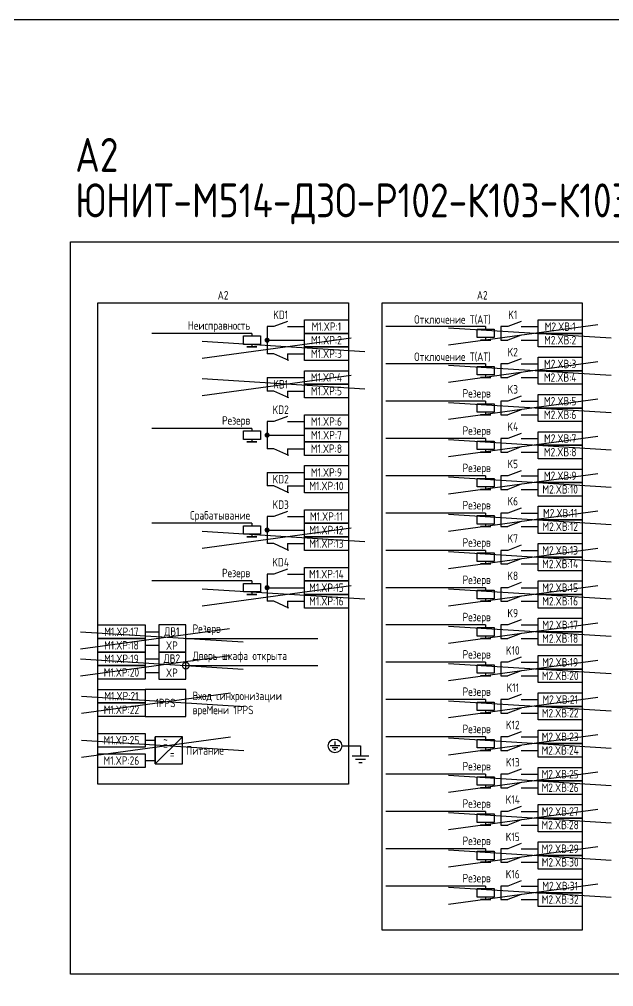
# Model space of a CAD drawing. Header units: millimetres. Extents: x -1117 to 5846, y -90 to 586.
# Drawn here: x 194.9 to 370.3, y 300.7 to 586 of the extents above; entities that cross this region are included whole.
import ezdxf

# ---------------------------------------------------------------- set-up
doc = ezdxf.new("R2010")
doc.units = ezdxf.units.MM
doc.styles.add('Gost_type_A', font='GOST_A.TTF')

# ---------------------------------------------------------------- blocks, each defined once
blk = doc.blocks.new('POINT')
at = {"const_width": 0.75}
blk.add_lwpolyline([(-0.375, 0, 1), (0.375, 0, 1)], format="xyb", close=True, dxfattribs=at)

msp = doc.modelspace()

# ---------------------------------------------------------------- linework, layer by layer
at = {"ltscale": 4.32}
for p, q in [((274.01, 496.86), (270.01, 495.36)), ((343.01, 496.86), (339.01, 495.36)), ((343.01, 492.86), (339.01, 491.36)), ((274.4, 485.36), (270.01, 487.36)), ((343.01, 485.86), (339.01, 484.36)), ((343.01, 481.86), (339.01, 480.36)), ((274.4, 474.36), (270.01, 476.36)), ((343.01, 474.86), (339.01, 473.36)), ((343.01, 470.86), (339.01, 469.36)), ((274.01, 468.86), (270.01, 467.36)), ((343.01, 463.86), (339.01, 462.36)), ((343.01, 459.86), (339.01, 458.36)), ((274.4, 457.36), (270.01, 459.36)), ((343.01, 452.86), (339.01, 451.36)), ((274.4, 446.36), (270.01, 448.36)), ((343.01, 448.86), (339.01, 447.36)), ((274.01, 440.86), (270.01, 439.36)), ((343.01, 441.86), (339.01, 440.36)), ((343.01, 437.86), (339.01, 436.36)), ((274.4, 429.36), (270.01, 431.36)), ((343.01, 430.86), (339.01, 429.36)), ((343.01, 426.86), (339.01, 425.36)), ((274.01, 423.86), (270.01, 422.36)), ((343.01, 419.86), (339.01, 418.36)), ((274.4, 412.36), (270.01, 414.36)), ((343.01, 415.86), (339.01, 414.36)), ((343.01, 408.86), (339.01, 407.36)), ((343.01, 404.86), (339.01, 403.36)), ((343.01, 397.86), (339.01, 396.36)), ((343.01, 393.86), (339.01, 392.36)), ((343.01, 386.86), (339.01, 385.36)), ((343.01, 382.86), (339.01, 381.36)), ((343.01, 375.86), (339.01, 374.36)), ((289.46, 371.68), (286.61, 371.68)), ((288.89, 371.11), (287.18, 371.11)), ((288.04, 372.96), (288.04, 371.68)), ((295.57, 371.68), (295.57, 368.68)), ((343.01, 371.86), (339.01, 370.36)), ((288.32, 370.54), (287.75, 370.54)), ((298.07, 368.68), (293.07, 368.68)), ((297.07, 367.68), (294.07, 367.68)), ((296.07, 366.68), (295.07, 366.68)), ((343.01, 364.86), (339.01, 363.36)), ((343.01, 360.86), (339.01, 359.36)), ((343.01, 353.86), (339.01, 352.36)), ((343.01, 349.86), (339.01, 348.36)), ((343.01, 342.86), (339.01, 341.36)), ((343.01, 338.86), (339.01, 337.36)), ((343.01, 331.86), (339.01, 330.36)), ((343.01, 327.86), (339.01, 326.36))]:
    msp.add_line(p, q, dxfattribs=at)
at = {"ltscale": 1.08}
for p, q in [((270.01, 495.36), (268.01, 495.36)), ((268.01, 495.36), (268.01, 487.36)), ((274.01, 495.36), (279.01, 495.36)), ((339.01, 495.36), (337.01, 495.36)), ((337.01, 495.36), (337.01, 491.36)), ((343.01, 495.36), (348.01, 495.36)), ((268.01, 491.36), (279.01, 491.36)), ((337.01, 491.36), (339.01, 491.36)), ((343.01, 491.36), (348.01, 491.36)), ((270.01, 487.36), (268.01, 487.36)), ((274.01, 487.36), (279.01, 487.36)), ((339.01, 484.36), (337.01, 484.36)), ((337.01, 484.36), (337.01, 480.36)), ((343.01, 484.36), (348.01, 484.36)), ((268.01, 480.36), (279.01, 480.36)), ((337.01, 480.36), (339.01, 480.36)), ((343.01, 480.36), (348.01, 480.36)), ((270.01, 476.36), (268.01, 476.36)), ((274.01, 476.36), (279.01, 476.36)), ((339.01, 473.36), (337.01, 473.36)), ((337.01, 473.36), (337.01, 469.36)), ((343.01, 473.36), (348.01, 473.36)), ((337.01, 469.36), (339.01, 469.36)), ((343.01, 469.36), (348.01, 469.36)), ((270.01, 467.36), (268.01, 467.36)), ((268.01, 467.36), (268.01, 459.36)), ((274.01, 467.36), (279.01, 467.36)), ((268.01, 463.36), (279.01, 463.36)), ((339.01, 462.36), (337.01, 462.36)), ((337.01, 462.36), (337.01, 458.36)), ((343.01, 462.36), (348.01, 462.36)), ((270.01, 459.36), (268.01, 459.36)), ((274.01, 459.36), (279.01, 459.36)), ((337.01, 458.36), (339.01, 458.36)), ((343.01, 458.36), (348.01, 458.36)), ((268.01, 452.36), (279.01, 452.36)), ((339.01, 451.36), (337.01, 451.36)), ((337.01, 451.36), (337.01, 447.36)), ((343.01, 451.36), (348.01, 451.36)), ((270.01, 448.36), (268.01, 448.36)), ((274.01, 448.36), (279.01, 448.36)), ((337.01, 447.36), (339.01, 447.36)), ((343.01, 447.36), (348.01, 447.36)), ((339.01, 440.36), (337.01, 440.36)), ((337.01, 440.36), (337.01, 436.36)), ((343.01, 440.36), (348.01, 440.36)), ((270.01, 439.36), (268.01, 439.36)), ((268.01, 439.36), (268.01, 431.36)), ((274.01, 439.36), (279.01, 439.36)), ((268.01, 435.36), (279.01, 435.36)), ((337.01, 436.36), (339.01, 436.36)), ((343.01, 436.36), (348.01, 436.36)), ((270.01, 431.36), (268.01, 431.36)), ((274.01, 431.36), (279.01, 431.36)), ((339.01, 429.36), (337.01, 429.36)), ((337.01, 429.36), (337.01, 425.36)), ((343.01, 429.36), (348.01, 429.36)), ((337.01, 425.36), (339.01, 425.36)), ((343.01, 425.36), (348.01, 425.36)), ((270.01, 422.36), (268.01, 422.36)), ((268.01, 422.36), (268.01, 414.36)), ((274.01, 422.36), (279.01, 422.36)), ((268.01, 418.36), (279.01, 418.36)), ((339.01, 418.36), (337.01, 418.36)), ((337.01, 418.36), (337.01, 414.36)), ((343.01, 418.36), (348.01, 418.36)), ((270.01, 414.36), (268.01, 414.36)), ((274.01, 414.36), (279.01, 414.36)), ((337.01, 414.36), (339.01, 414.36)), ((343.01, 414.36), (348.01, 414.36)), ((339.01, 407.36), (337.01, 407.36)), ((337.01, 407.36), (337.01, 403.36)), ((343.01, 407.36), (348.01, 407.36)), ((337.01, 403.36), (339.01, 403.36)), ((343.01, 403.36), (348.01, 403.36)), ((339.01, 396.36), (337.01, 396.36)), ((337.01, 396.36), (337.01, 392.36)), ((343.01, 396.36), (348.01, 396.36)), ((337.01, 392.36), (339.01, 392.36)), ((343.01, 392.36), (348.01, 392.36)), ((339.01, 385.36), (337.01, 385.36)), ((337.01, 385.36), (337.01, 381.36)), ((343.01, 385.36), (348.01, 385.36)), ((337.01, 381.36), (339.01, 381.36)), ((343.01, 381.36), (348.01, 381.36)), ((339.01, 374.36), (337.01, 374.36)), ((337.01, 374.36), (337.01, 370.36)), ((343.01, 374.36), (348.01, 374.36)), ((337.01, 370.36), (339.01, 370.36)), ((343.01, 370.36), (348.01, 370.36)), ((339.01, 363.36), (337.01, 363.36)), ((337.01, 363.36), (337.01, 359.36)), ((343.01, 363.36), (348.01, 363.36)), ((337.01, 359.36), (339.01, 359.36)), ((343.01, 359.36), (348.01, 359.36)), ((339.01, 352.36), (337.01, 352.36)), ((337.01, 352.36), (337.01, 348.36)), ((343.01, 352.36), (348.01, 352.36)), ((337.01, 348.36), (339.01, 348.36)), ((343.01, 348.36), (348.01, 348.36)), ((339.01, 341.36), (337.01, 341.36)), ((337.01, 341.36), (337.01, 337.36)), ((343.01, 341.36), (348.01, 341.36)), ((337.01, 337.36), (339.01, 337.36)), ((343.01, 337.36), (348.01, 337.36)), ((339.01, 330.36), (337.01, 330.36)), ((337.01, 330.36), (337.01, 326.36)), ((343.01, 330.36), (348.01, 330.36)), ((337.01, 326.36), (339.01, 326.36)), ((343.01, 326.36), (348.01, 326.36))]:
    msp.add_line(p, q, dxfattribs=at)
for p, q in [((332.51, 495.36), (303.01, 495.36)), ((332.51, 495.36), (332.51, 494.61)), ((263.51, 493.36), (234.01, 493.36)), ((263.51, 493.36), (263.51, 492.61)), ((332.51, 492.11), (332.51, 491.36)), ((263.51, 490.11), (263.51, 489.36)), ((274.01, 487.36), (274.01, 485.36)), ((332.51, 484.36), (303.01, 484.36)), ((332.51, 484.36), (332.51, 483.61)), ((268.01, 480.36), (268.01, 476.36)), ((332.51, 481.11), (332.51, 480.36)), ((274.01, 476.36), (274.01, 474.36)), ((332.51, 473.36), (303.01, 473.36)), ((332.51, 473.36), (332.51, 472.61)), ((332.51, 470.11), (332.51, 469.36)), ((263.51, 465.36), (234.01, 465.36)), ((263.51, 465.36), (263.51, 464.61)), ((332.51, 462.36), (303.01, 462.36)), ((332.51, 462.36), (332.51, 461.61)), ((263.51, 462.11), (263.51, 461.36)), ((274.01, 459.36), (274.01, 457.36)), ((332.51, 459.11), (332.51, 458.36)), ((268.01, 452.36), (268.01, 448.36)), ((332.51, 451.36), (303.01, 451.36)), ((332.51, 451.36), (332.51, 450.61)), ((274.01, 448.36), (274.01, 446.36)), ((332.51, 448.11), (332.51, 447.36)), ((332.51, 440.36), (303.01, 440.36)), ((332.51, 440.36), (332.51, 439.61)), ((263.51, 437.36), (234.01, 437.36)), ((263.51, 437.36), (263.51, 436.61)), ((332.51, 437.11), (332.51, 436.36)), ((263.51, 434.11), (263.51, 433.36)), ((274.01, 431.36), (274.01, 429.36)), ((332.51, 429.36), (303.01, 429.36)), ((332.51, 429.36), (332.51, 428.61)), ((332.51, 426.11), (332.51, 425.36)), ((263.51, 420.36), (234.01, 420.36)), ((263.51, 420.36), (263.51, 419.61)), ((263.51, 417.11), (263.51, 416.36)), ((332.51, 418.36), (303.01, 418.36)), ((332.51, 418.36), (332.51, 417.61)), ((274.01, 414.36), (274.01, 412.36)), ((332.51, 415.11), (332.51, 414.36)), ((232.01, 405.36), (236.01, 405.36)), ((332.51, 407.36), (303.01, 407.36)), ((332.51, 407.36), (332.51, 406.61)), ((244.01, 403.36), (283.01, 403.36)), ((332.51, 404.11), (332.51, 403.36)), ((232.01, 401.36), (236.01, 401.36)), ((232.01, 397.36), (236.01, 397.36)), ((244.01, 395.36), (283.01, 395.36)), ((332.51, 396.36), (303.01, 396.36)), ((332.51, 396.36), (332.51, 395.61)), ((232.01, 393.36), (236.01, 393.36)), ((332.51, 393.11), (332.51, 392.36)), ((332.51, 385.36), (303.01, 385.36)), ((332.51, 385.36), (332.51, 384.61)), ((332.51, 382.11), (332.51, 381.36)), ((235.01, 366.36), (235.01, 374.36)), ((235.01, 366.36), (243.01, 374.36)), ((332.51, 374.36), (303.01, 374.36)), ((332.51, 374.36), (332.51, 373.61)), ((290.06, 371.68), (295.57, 371.68)), ((332.51, 371.11), (332.51, 370.36)), ((332.51, 363.36), (303.01, 363.36)), ((332.51, 363.36), (332.51, 362.61)), ((332.51, 360.11), (332.51, 359.36)), ((332.51, 352.36), (303.01, 352.36)), ((332.51, 352.36), (332.51, 351.61)), ((332.51, 349.11), (332.51, 348.36)), ((332.51, 341.36), (303.01, 341.36)), ((332.51, 341.36), (332.51, 340.61)), ((332.51, 338.11), (332.51, 337.36)), ((332.51, 330.36), (303.01, 330.36)), ((332.51, 330.36), (332.51, 329.61)), ((332.51, 327.11), (332.51, 326.36))]:
    msp.add_line(p, q)
at = {"color": 6}
for p, q in [((321.58, 490.03), (365.58, 496.03)), ((321.58, 495.03), (369.58, 492.03)), ((248.81, 486.03), (292.81, 492.03)), ((248.81, 491.03), (296.81, 488.03)), ((321.58, 479.03), (365.58, 485.03)), ((321.58, 484.03), (369.58, 481.03)), ((248.81, 475.03), (292.81, 481.03)), ((248.81, 480.03), (296.81, 477.03)), ((248.81, 430.03), (292.81, 436.03)), ((248.81, 435.03), (296.81, 432.03)), ((248.81, 413.03), (292.81, 419.03)), ((248.81, 418.03), (296.81, 415.03)), ((213.18, 368.36), (257.18, 374.36)), ((213.18, 373.36), (261.18, 370.36))]:
    msp.add_line(p, q, dxfattribs=at)
at = {"color": 3}
for p, q in [((321.58, 468.03), (365.58, 474.03)), ((321.58, 473.03), (369.58, 470.03)), ((321.58, 457.03), (365.58, 463.03)), ((321.58, 462.03), (369.58, 459.03)), ((321.58, 446.03), (365.58, 452.03)), ((321.58, 451.03), (369.58, 448.03)), ((321.58, 435.03), (365.58, 441.03)), ((321.58, 440.03), (369.58, 437.03)), ((321.58, 424.03), (365.58, 430.03)), ((321.58, 429.03), (369.58, 426.03)), ((321.58, 413.03), (365.58, 419.03)), ((321.58, 418.03), (369.58, 415.03)), ((321.58, 402.03), (365.58, 408.03)), ((212.94, 400.36), (256.94, 406.36)), ((212.94, 405.36), (260.94, 402.36)), ((321.58, 407.03), (369.58, 404.03)), ((212.94, 392.36), (256.94, 398.36)), ((212.94, 397.36), (260.94, 394.36)), ((321.58, 391.03), (365.58, 397.03)), ((321.58, 396.03), (369.58, 393.03)), ((213.18, 381.36), (257.18, 387.36)), ((213.18, 386.36), (261.18, 383.36)), ((321.58, 380.03), (365.58, 386.03)), ((321.58, 385.03), (369.58, 382.03)), ((321.58, 369.03), (365.58, 375.03)), ((321.58, 374.03), (369.58, 371.03)), ((321.58, 358.03), (365.58, 364.03)), ((321.58, 363.03), (369.58, 360.03)), ((321.58, 347.03), (365.58, 353.03)), ((321.58, 352.03), (369.58, 349.03)), ((321.58, 336.03), (365.58, 342.03)), ((321.58, 341.03), (369.58, 338.03)), ((321.58, 325.03), (365.58, 331.03)), ((321.58, 330.03), (369.58, 327.03))]:
    msp.add_line(p, q, dxfattribs=at)
at = {"ltscale": 4}
for p, q in [((232.01, 373.36), (235.01, 373.36)), ((232.01, 367.36), (235.01, 367.36))]:
    msp.add_line(p, q, dxfattribs=at)
for points in [[(-1117.42, 586), (5845.64, 586), (5845.64, -90), (-1117.42, -90)], [(210, 520.36), (980.33, 520.36), (980.33, 304.36), (210, 304.36)], [(218.01, 502.36), (292.01, 502.36), (292.01, 360.36), (218.01, 360.36)], [(302.01, 502.36), (361.01, 502.36), (361.01, 317.36), (302.01, 317.36)], [(279.01, 497.36), (292.01, 497.36), (292.01, 493.36), (279.01, 493.36)], [(348.01, 497.36), (361.01, 497.36), (361.01, 493.36), (348.01, 493.36)], [(335.01, 494.61), (335.01, 492.11), (330.01, 492.11), (330.01, 494.61)], [(266.01, 492.61), (266.01, 490.11), (261.01, 490.11), (261.01, 492.61)], [(279.01, 493.36), (292.01, 493.36), (292.01, 489.36), (279.01, 489.36)], [(334.01, 491.36), (331.01, 491.36)], [(348.01, 493.36), (361.01, 493.36), (361.01, 489.36), (348.01, 489.36)], [(265.01, 489.36), (262.01, 489.36)], [(279.01, 489.36), (292.01, 489.36), (292.01, 485.36), (279.01, 485.36)], [(348.01, 486.36), (361.01, 486.36), (361.01, 482.36), (348.01, 482.36)], [(279.01, 482.36), (292.01, 482.36), (292.01, 478.36), (279.01, 478.36)], [(335.01, 483.61), (335.01, 481.11), (330.01, 481.11), (330.01, 483.61)], [(348.01, 482.36), (361.01, 482.36), (361.01, 478.36), (348.01, 478.36)], [(334.01, 480.36), (331.01, 480.36)], [(279.01, 478.36), (292.01, 478.36), (292.01, 474.36), (279.01, 474.36)], [(348.01, 475.36), (361.01, 475.36), (361.01, 471.36), (348.01, 471.36)], [(335.01, 472.61), (335.01, 470.11), (330.01, 470.11), (330.01, 472.61)], [(348.01, 471.36), (361.01, 471.36), (361.01, 467.36), (348.01, 467.36)], [(279.01, 469.36), (292.01, 469.36), (292.01, 465.36), (279.01, 465.36)], [(334.01, 469.36), (331.01, 469.36)], [(279.01, 465.36), (292.01, 465.36), (292.01, 461.36), (279.01, 461.36)], [(266.01, 464.61), (266.01, 462.11), (261.01, 462.11), (261.01, 464.61)], [(348.01, 464.36), (361.01, 464.36), (361.01, 460.36), (348.01, 460.36)], [(265.01, 461.36), (262.01, 461.36)], [(279.01, 461.36), (292.01, 461.36), (292.01, 457.36), (279.01, 457.36)], [(335.01, 461.61), (335.01, 459.11), (330.01, 459.11), (330.01, 461.61)], [(348.01, 460.36), (361.01, 460.36), (361.01, 456.36), (348.01, 456.36)], [(334.01, 458.36), (331.01, 458.36)], [(279.01, 454.36), (292.01, 454.36), (292.01, 450.36), (279.01, 450.36)], [(348.01, 453.36), (361.01, 453.36), (361.01, 449.36), (348.01, 449.36)], [(279.01, 450.36), (292.01, 450.36), (292.01, 446.36), (279.01, 446.36)], [(335.01, 450.61), (335.01, 448.11), (330.01, 448.11), (330.01, 450.61)], [(348.01, 449.36), (361.01, 449.36), (361.01, 445.36), (348.01, 445.36)], [(334.01, 447.36), (331.01, 447.36)], [(348.01, 442.36), (361.01, 442.36), (361.01, 438.36), (348.01, 438.36)], [(279.01, 441.36), (292.01, 441.36), (292.01, 437.36), (279.01, 437.36)], [(335.01, 439.61), (335.01, 437.11), (330.01, 437.11), (330.01, 439.61)], [(266.01, 436.61), (266.01, 434.11), (261.01, 434.11), (261.01, 436.61)], [(279.01, 437.36), (292.01, 437.36), (292.01, 433.36), (279.01, 433.36)], [(348.01, 438.36), (361.01, 438.36), (361.01, 434.36), (348.01, 434.36)], [(334.01, 436.36), (331.01, 436.36)], [(265.01, 433.36), (262.01, 433.36)], [(279.01, 433.36), (292.01, 433.36), (292.01, 429.36), (279.01, 429.36)], [(348.01, 431.36), (361.01, 431.36), (361.01, 427.36), (348.01, 427.36)], [(335.01, 428.61), (335.01, 426.11), (330.01, 426.11), (330.01, 428.61)], [(334.01, 425.36), (331.01, 425.36)], [(348.01, 427.36), (361.01, 427.36), (361.01, 423.36), (348.01, 423.36)], [(279.01, 424.36), (292.01, 424.36), (292.01, 420.36), (279.01, 420.36)], [(266.01, 419.61), (266.01, 417.11), (261.01, 417.11), (261.01, 419.61)], [(279.01, 420.36), (292.01, 420.36), (292.01, 416.36), (279.01, 416.36)], [(348.01, 420.36), (361.01, 420.36), (361.01, 416.36), (348.01, 416.36)], [(335.01, 417.61), (335.01, 415.11), (330.01, 415.11), (330.01, 417.61)], [(265.01, 416.36), (262.01, 416.36)], [(279.01, 416.36), (292.01, 416.36), (292.01, 412.36), (279.01, 412.36)], [(334.01, 414.36), (331.01, 414.36)], [(348.01, 416.36), (361.01, 416.36), (361.01, 412.36), (348.01, 412.36)], [(348.01, 409.36), (361.01, 409.36), (361.01, 405.36), (348.01, 405.36)], [(218.01, 407.36), (232.01, 407.36), (232.01, 403.36), (218.01, 403.36)], [(335.01, 406.61), (335.01, 404.11), (330.01, 404.11), (330.01, 406.61)], [(348.01, 405.36), (361.01, 405.36), (361.01, 401.36), (348.01, 401.36)], [(218.01, 403.36), (232.01, 403.36), (232.01, 399.36), (218.01, 399.36)], [(334.01, 403.36), (331.01, 403.36)], [(218.01, 399.36), (232.01, 399.36), (232.01, 395.36), (218.01, 395.36)], [(348.01, 398.36), (361.01, 398.36), (361.01, 394.36), (348.01, 394.36)], [(218.01, 395.36), (232.01, 395.36), (232.01, 391.36), (218.01, 391.36)], [(335.01, 395.61), (335.01, 393.11), (330.01, 393.11), (330.01, 395.61)], [(348.01, 394.36), (361.01, 394.36), (361.01, 390.36), (348.01, 390.36)], [(334.01, 392.36), (331.01, 392.36)], [(218.01, 388.36), (232.01, 388.36), (232.01, 384.36), (218.01, 384.36)], [(348.01, 387.36), (361.01, 387.36), (361.01, 383.36), (348.01, 383.36)], [(218.01, 384.36), (232.01, 384.36), (232.01, 380.36), (218.01, 380.36)], [(335.01, 384.61), (335.01, 382.11), (330.01, 382.11), (330.01, 384.61)], [(348.01, 383.36), (361.01, 383.36), (361.01, 379.36), (348.01, 379.36)], [(334.01, 381.36), (331.01, 381.36)], [(218.01, 375.36), (232.01, 375.36), (232.01, 371.36), (218.01, 371.36)], [(348.01, 376.36), (361.01, 376.36), (361.01, 372.36), (348.01, 372.36)], [(335.01, 373.61), (335.01, 371.11), (330.01, 371.11), (330.01, 373.61)], [(348.01, 372.36), (361.01, 372.36), (361.01, 368.36), (348.01, 368.36)], [(218.01, 369.36), (232.01, 369.36), (232.01, 365.36), (218.01, 365.36)], [(334.01, 370.36), (331.01, 370.36)], [(348.01, 365.36), (361.01, 365.36), (361.01, 361.36), (348.01, 361.36)], [(335.01, 362.61), (335.01, 360.11), (330.01, 360.11), (330.01, 362.61)], [(348.01, 361.36), (361.01, 361.36), (361.01, 357.36), (348.01, 357.36)], [(334.01, 359.36), (331.01, 359.36)], [(348.01, 354.36), (361.01, 354.36), (361.01, 350.36), (348.01, 350.36)], [(335.01, 351.61), (335.01, 349.11), (330.01, 349.11), (330.01, 351.61)], [(334.01, 348.36), (331.01, 348.36)], [(348.01, 350.36), (361.01, 350.36), (361.01, 346.36), (348.01, 346.36)], [(348.01, 343.36), (361.01, 343.36), (361.01, 339.36), (348.01, 339.36)], [(335.01, 340.61), (335.01, 338.11), (330.01, 338.11), (330.01, 340.61)], [(334.01, 337.36), (331.01, 337.36)], [(348.01, 339.36), (361.01, 339.36), (361.01, 335.36), (348.01, 335.36)], [(348.01, 332.36), (361.01, 332.36), (361.01, 328.36), (348.01, 328.36)], [(335.01, 329.61), (335.01, 327.11), (330.01, 327.11), (330.01, 329.61)], [(348.01, 328.36), (361.01, 328.36), (361.01, 324.36), (348.01, 324.36)], [(334.01, 326.36), (331.01, 326.36)]]:
    msp.add_lwpolyline(points, close=True)
for points in [[(236.01, 399.36), (244.01, 399.36), (244.01, 407.36), (236.01, 407.36)], [(236.01, 391.36), (244.01, 391.36), (244.01, 399.36), (236.01, 399.36)], [(232.01, 380.36), (244.01, 380.36), (244.01, 388.36), (232.01, 388.36)], [(235.01, 366.36), (243.01, 366.36), (243.01, 374.36), (235.01, 374.36)]]:
    msp.add_lwpolyline(points, close=True, dxfattribs=at)
for centre, radius in [((244.01, 395.36), 1), ((288.04, 371.68), 2.02)]:
    msp.add_circle(centre, radius)

# ---------------------------------------------------------------- block references
for p in [(268.01, 491.36), (268.01, 463.36), (268.01, 435.36), (268.01, 418.36)]:
    msp.add_blockref('POINT', p)

# ---------------------------------------------------------------- texts
at = {"style": 'Gost_type_A'}
for s, insert, char_height, width, attachment_point, line_spacing_factor in [('\\pxql;A2', (411.88, 541), 10, 401, 8, 0.9), ('\\pxql;ЮНИТ-М514-ДЗО-Р102-К103-К103-К103-х-В101-В101-М1С4.0С00-С01.03', (411.88, 525.54), 10, 401, 8, 0.9), ('A2', (255.01, 503.36), 2.5, 74.0002, 8, 0.9), ('A2', (331.51, 503.36), 2.5, 59, 8, 0.9), ('Неисправность', (263.01, 495.36), 2.5, 37, 6, 0.8), ('Резерв', (263.01, 467.36), 2.5, 37, 6, 0.8), ('Срабатывание', (263.01, 439.36), 2.5, 37, 6, 0.8), ('Резерв', (263.01, 422.36), 2.5, 37, 6, 0.8)]:
    msp.add_mtext(s, dxfattribs=dict(at, insert=insert, char_height=char_height, width=width, attachment_point=attachment_point, line_spacing_factor=line_spacing_factor))
at = {"char_height": 2.5, "style": 'Gost_type_A'}
for s, insert, width, attachment_point in [('KD1', (272.01, 498.86), 8, 5), ('K1', (340.51, 498.86), 5, 5), ('M1.XP:1', (285.51, 495.36), 13, 5), ('Отключение Т(АТ)', (334.01, 497.36), 31.0015, 6), ('M2.XВ:1', (354.51, 495.36), 13, 5), ('M1.XP:2', (285.51, 491.36), 13, 5), ('M2.XВ:2', (354.51, 491.36), 13, 5), ('M1.XP:3', (285.51, 487.36), 13, 5), ('Отключение Т(АТ)', (334.01, 486.36), 31.0015, 6), ('K2', (340.51, 487.86), 5, 5), ('M2.XВ:3', (354.51, 484.36), 13, 5), ('KD1', (272.01, 478.36), 8, 5), ('M1.XP:4', (285.51, 480.36), 13, 5), ('M2.XВ:4', (354.51, 480.36), 13, 5), ('M1.XP:5', (285.51, 476.36), 13, 5), ('Резерв', (334.01, 475.36), 31.0015, 6), ('K3', (340.51, 476.86), 5, 5), ('M2.XВ:5', (354.51, 473.36), 13, 5), ('KD2', (272.01, 470.86), 8, 5), ('M1.XP:6', (285.51, 467.36), 13, 5), ('M2.XВ:6', (354.51, 469.36), 13, 5), ('Резерв', (334.01, 464.36), 31.0015, 6), ('K4', (340.51, 465.86), 5, 5), ('M1.XP:7', (285.51, 463.36), 13, 5), ('M2.XВ:7', (354.51, 462.36), 13, 5), ('M1.XP:8', (285.51, 459.36), 13, 5), ('M2.XВ:8', (354.51, 458.36), 13, 5), ('Резерв', (334.01, 453.36), 31.0015, 6), ('K5', (340.51, 454.86), 5, 5), ('KD2', (272.01, 450.36), 8, 5), ('M1.XP:9', (285.51, 452.36), 13, 5), ('M2.XВ:9', (354.51, 451.36), 13, 5), ('M1.XP:10', (285.51, 448.36), 13, 5), ('M2.XВ:10', (354.51, 447.36), 13, 5), ('K6', (340.51, 443.86), 5, 5), ('KD3', (272.01, 442.86), 8, 5), ('Резерв', (334.01, 442.36), 31.0015, 6), ('M1.XP:11', (285.51, 439.36), 13, 5), ('M2.XВ:11', (354.51, 440.36), 13, 5), ('M1.XP:12', (285.51, 435.36), 13, 5), ('M2.XВ:12', (354.51, 436.36), 13, 5), ('K7', (340.51, 432.86), 5, 5), ('M1.XP:13', (285.51, 431.36), 13, 5), ('Резерв', (334.01, 431.36), 31.0015, 6), ('M2.XВ:13', (354.51, 429.36), 13, 5), ('KD4', (272.01, 425.86), 8, 5), ('M2.XВ:14', (354.51, 425.36), 13, 5), ('M1.XP:14', (285.51, 422.36), 13, 5), ('K8', (340.51, 421.86), 5, 5), ('M1.XP:15', (285.51, 418.36), 13, 5), ('Резерв', (334.01, 420.36), 31.0015, 6), ('M2.XВ:15', (354.51, 418.36), 13, 5), ('M1.XP:16', (285.51, 414.36), 13, 5), ('M2.XВ:16', (354.51, 414.36), 13, 5), ('Резерв', (334.01, 409.36), 31.0015, 6), ('K9', (340.51, 410.86), 5, 5), ('M2.XВ:17', (354.51, 407.36), 13, 5), ('M1.XP:17', (225.01, 405.36), 14, 5), ('ДВ1 XP', (239.89, 403.36), 7.7588, 5), ('Резерв', (246.01, 404.36), 27.8465, 7), ('M1.XP:18', (225.01, 401.36), 14, 5), ('M2.XВ:18', (354.51, 403.36), 13, 5), ('Дверь шкафа открыта', (246.01, 396.36), 35.9749, 7), ('Резерв', (334.01, 398.36), 31.0015, 6), ('K10', (340.51, 399.86), 5, 5), ('M1.XP:19', (225.01, 397.36), 14, 5), ('ДВ2 XP', (239.89, 395.36), 7.7588, 5), ('M2.XВ:19', (354.51, 396.36), 13, 5), ('M1.XP:20', (225.01, 393.36), 14, 5), ('M2.XВ:20', (354.51, 392.36), 13, 5), ('Резерв', (334.01, 387.36), 31.0015, 6), ('K11', (340.51, 388.86), 5, 5), ('M1.XP:21', (225.01, 386.36), 14, 5), ('1PPS', (238.01, 384.36), 12, 5), ('Вход синхронизации\\PвреMени 1PPS', (246.01, 380.36), 35.9749, 7), ('M2.XВ:21', (354.51, 385.36), 13, 5), ('M1.XP:22', (225.01, 382.36), 14, 5), ('M2.XВ:22', (354.51, 381.36), 13, 5), ('Резерв', (334.01, 376.36), 31.0015, 6), ('K12', (340.51, 377.86), 5, 5), ('M1.XP:25', (225, 373.36), 13.9956, 5), ('M2.XВ:23', (354.51, 374.36), 13, 5), ('~', (238.01, 373.39), 2.7, 5), ('=', (238.01, 371.89), 6, 5), ('Питание', (249.68, 370.35), 11.3452, 5), ('M2.XВ:24', (354.51, 370.36), 13, 5), ('M1.XP:26', (225, 367.36), 13.9956, 5), ('=', (240.01, 369.36), 6, 5), ('K13', (340.51, 366.86), 5, 5), ('Резерв', (334.01, 365.36), 31.0015, 6), ('M2.XВ:25', (354.51, 363.36), 13, 5), ('M2.XВ:26', (354.51, 359.36), 13, 5), ('K14', (340.51, 355.86), 5, 5), ('Резерв', (334.01, 354.36), 31.0015, 6), ('M2.XВ:27', (354.51, 352.36), 13, 5), ('M2.XВ:28', (354.51, 348.36), 13, 5), ('K15', (340.51, 344.86), 5, 5), ('Резерв', (334.01, 343.36), 31.0015, 6), ('M2.XВ:29', (354.51, 341.36), 13, 5), ('M2.XВ:30', (354.51, 337.36), 13, 5), ('Резерв', (334.01, 332.36), 31.0015, 6), ('K16', (340.51, 333.86), 5, 5), ('M2.XВ:31', (354.51, 330.36), 13, 5), ('M2.XВ:32', (354.51, 326.36), 13, 5)]:
    msp.add_mtext(s, dxfattribs=dict(at, insert=insert, width=width, attachment_point=attachment_point))

doc.saveas('drawing.dxf')
